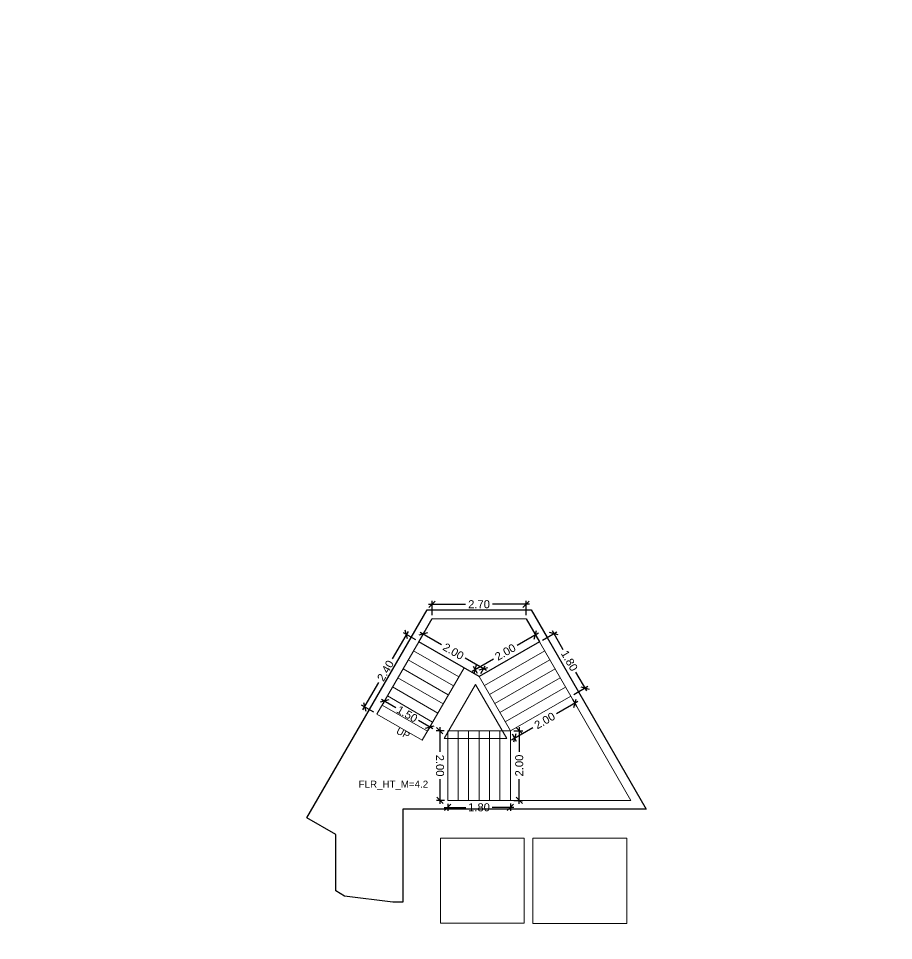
# Model space of a CAD drawing. Header units: metres. Extents: x 256329 to 886268, y -249371 to 355.
# Drawn here: x 284966.5 to 284991.64, y -582.7 to -556.2 of the extents above; entities that cross this region are included whole.
import ezdxf

# ---------------------------------------------------------------- set-up
doc = ezdxf.new("R2010")
doc.units = ezdxf.units.M
doc.header["$MEASUREMENT"] = 0
doc.header["$PDMODE"] = 35
doc.linetypes.add('CONTINOUS', pattern=[0])
doc.layers.get('0').update_dxf_attribs({"lineweight": 18})
doc.layers.get('Defpoints').update_dxf_attribs({"lineweight": 20})
doc.layers.add('A_TEXT', color=4, linetype='Continuous', lineweight=0, transparency=0.3)
for name, color, linetype, lineweight in [('BLK_1_FLR_-1_LIFT_1', 1, 'Continuous', 0), ('BLK_1_FLR_-1_LIFT_2', 1, 'Continuous', 0), ('BLK_1_FLR_-2_STAIR_2_FLIGHT_1', 7, 'Continuous', 0), ('BLK_1_FLR_-2_STAIR_2_FLIGHT_2', 7, 'Continuous', 0), ('BLK_1_FLR_-2_STAIR_2_FLIGHT_3', 7, 'Continuous', 0), ('BLK_1_FLR_-2_STAIR_2_LANDING_2', 7, 'Continuous', 0)]:
    doc.layers.add(name, color=color, linetype=linetype, lineweight=lineweight)
doc.layers.add('BLK_1_FLR_-2_STAIR_2', color=7, linetype='Continuous', plot=False)
doc.layers.add('BLK_1_FLR_-2_STAIR_2_LANDING_1', color=7, linetype='Continuous', plot=False)
doc.styles.add('Arial', font='arial.ttf')
doc.styles.get("Standard").update_dxf_attribs({"font": 'arial.ttf'})
doc.dimstyles.new('METRIC DIM', dxfattribs={"dimtxt": 0.23, "dimasz": 0.18, "dimexe": 0.1, "dimexo": 0.1, "dimgap": 0.09, "dimtad": 0, "dimzin": 0, "dimdsep": 46, "dimtxsty": 'Standard', "dimblk": 'OBLIQUE', "dimcen": 0, "dimdle": 0.1, "dimclrd": 147, "dimclre": 147, "dimclrt": 7, "dimadec": 0, "dimazin": 0, "dimtfac": 1, "dimtofl": 0, "dimtmove": 0, "dimatfit": 2, "dimfxl": 0.125, "dimtolj": 1, "dimtzin": 0, "dimarcsym": 0})

# ---------------------------------------------------------------- blocks, each defined once
blk = doc.blocks.new('_Oblique')
at = {"color": 0, "linetype": 'ByBlock', "lineweight": -2}
blk.add_line((-0.5, -0.5), (0.5, 0.5), dxfattribs=at)
blk = doc.blocks.new('*D835')
at = {"layer": 'BLK_1_FLR_-2_STAIR_2_FLIGHT_2', "color": 147, "lineweight": -2, "transparency": 16777216}
for p, q in [((284981.553865, -574.064304), (284981.962989, -573.829211)), ((284981.826461, -573.792329), (284982.136608, -574.332065)), ((284982.822917, -575.526421), (284982.51277, -574.986685)), ((284982.450675, -575.624987), (284982.859799, -575.389894))]:
    blk.add_line(p, q, dxfattribs=at)
at = {"layer": 'Defpoints', "color": 0, "linetype": 'CONTINOUS', "transparency": 16777216}
for p in [(284981.467161, -574.114127, 0.042641), (284982.773094, -575.439717), (284982.363971, -575.67481, 0.042641)]:
    blk.add_point(p, dxfattribs=at)
at = {"layer": 'BLK_1_FLR_-2_STAIR_2_FLIGHT_2', "color": 147, "linetype": 'CONTINOUS', "lineweight": -2, "transparency": 16777216, "xscale": 0.18, "yscale": 0.18, "zscale": 0.18}
for p, rotation in [((284981.876284, -573.879034), 119.882813), ((284982.773094, -575.439717), 299.882813)]:
    blk.add_blockref('_Oblique', p, dxfattribs=dict(at, rotation=rotation))
at = {"layer": 'BLK_1_FLR_-2_STAIR_2_FLIGHT_2', "color": 7, "linetype": 'CONTINOUS', "transparency": 16777216, "insert": (284982.324689, -574.659375), "char_height": 0.23, "attachment_point": 5, "rotation": 299.8828126}
blk.add_mtext('\\A1;1.80', dxfattribs=at)
blk = doc.blocks.new('*D836')
at = {"layer": 'BLK_1_FLR_-2_STAIR_2_LANDING_1', "color": 147, "lineweight": -2, "transparency": 16777216}
for p, q in [((284978.038356, -573.84194), (284978.654282, -574.196084)), ((284978.047755, -574.026212), (284978.174893, -573.805095)), ((284979.946898, -574.93931), (284979.330972, -574.585166)), ((284979.782914, -575.023891), (284979.910052, -574.802773))]:
    blk.add_line(p, q, dxfattribs=at)
at = {"layer": 'Defpoints', "color": 0, "linetype": 'CONTINOUS', "transparency": 16777216}
for p in [(284977.997909, -574.112904, 0.042641), (284979.860206, -574.889464), (284979.733068, -575.110582, 0.042641)]:
    blk.add_point(p, dxfattribs=at)
at = {"layer": 'BLK_1_FLR_-2_STAIR_2_LANDING_1', "color": 147, "linetype": 'CONTINOUS', "lineweight": -2, "transparency": 16777216, "xscale": 0.18, "yscale": 0.18, "zscale": 0.18}
for p, rotation in [((284978.125047, -573.891786), 150.102044), ((284979.860206, -574.889464), 330.102044)]:
    blk.add_blockref('_Oblique', p, dxfattribs=dict(at, rotation=rotation))
at = {"layer": 'BLK_1_FLR_-2_STAIR_2_LANDING_1', "color": 7, "linetype": 'CONTINOUS', "transparency": 16777216, "insert": (284978.992627, -574.390625), "char_height": 0.23, "attachment_point": 5, "rotation": 330.1020442}
blk.add_mtext('\\A1;2.00', dxfattribs=at)
blk = doc.blocks.new('*D837')
at = {"layer": 'BLK_1_FLR_-2_STAIR_2_FLIGHT_2', "color": 147, "lineweight": -2, "transparency": 16777216}
for p, q in [((284981.438527, -573.863585), (284980.823173, -574.217184)), ((284981.417338, -574.027422), (284981.302, -573.826703)), ((284979.531025, -574.959686), (284980.14638, -574.606087)), ((284979.683246, -575.023877), (284979.567907, -574.823158))]:
    blk.add_line(p, q, dxfattribs=at)
at = {"layer": 'Defpoints', "color": 0, "linetype": 'CONTINOUS', "transparency": 16777216}
for p in [(284981.351822, -573.913408), (284981.467161, -574.114127, 0.042641), (284979.733068, -575.110582, 0.042641)]:
    blk.add_point(p, dxfattribs=at)
at = {"layer": 'BLK_1_FLR_-2_STAIR_2_FLIGHT_2', "color": 147, "linetype": 'CONTINOUS', "lineweight": -2, "transparency": 16777216, "xscale": 0.18, "yscale": 0.18, "zscale": 0.18}
for p, rotation in [((284981.351822, -573.913408), 29.88281300000001), ((284979.61773, -574.909863), 209.882813)]:
    blk.add_blockref('_Oblique', p, dxfattribs=dict(at, rotation=rotation))
at = {"layer": 'BLK_1_FLR_-2_STAIR_2_FLIGHT_2', "color": 7, "linetype": 'CONTINOUS', "transparency": 16777216, "insert": (284980.484776, -574.411635), "char_height": 0.23, "attachment_point": 5, "rotation": 29.8828126}
blk.add_mtext('\\A1;2.00', dxfattribs=at)
blk = doc.blocks.new('*D838')
at = {"layer": 'BLK_1_FLR_-2_STAIR_2_FLIGHT_3', "color": 147, "lineweight": -2, "transparency": 16777216}
for p, q in [((284978.729879, -576.671713), (284978.5026, -576.67273)), ((284978.602151, -576.572284), (284978.605328, -577.2821)), ((284978.612, -578.772481), (284978.608823, -578.062665)), ((284978.738833, -578.671912), (284978.511553, -578.672929))]:
    blk.add_line(p, q, dxfattribs=at)
at = {"layer": 'Defpoints', "color": 0, "linetype": 'CONTINOUS', "transparency": 16777216}
for p in [(284978.829878, -576.671265, 0.042641), (284978.611552, -578.672482), (284978.838832, -578.671464, 0.042641)]:
    blk.add_point(p, dxfattribs=at)
at = {"layer": 'BLK_1_FLR_-2_STAIR_2_FLIGHT_3', "color": 147, "linetype": 'CONTINOUS', "lineweight": -2, "transparency": 16777216, "xscale": 0.18, "yscale": 0.18, "zscale": 0.18}
for p, rotation in [((284978.602599, -576.672283), 90.256477), ((284978.611552, -578.672482), 270.256477)]:
    blk.add_blockref('_Oblique', p, dxfattribs=dict(at, rotation=rotation))
at = {"layer": 'BLK_1_FLR_-2_STAIR_2_FLIGHT_3', "color": 7, "linetype": 'CONTINOUS', "transparency": 16777216, "insert": (284978.607076, -577.672382), "char_height": 0.23, "attachment_point": 5, "rotation": 270.2564771}
blk.add_mtext('\\A1;2.00', dxfattribs=at)
blk = doc.blocks.new('*D839')
at = {"layer": 'BLK_1_FLR_-2_STAIR_2_FLIGHT_1', "color": 147, "lineweight": -2, "transparency": 16777216}
for p, q in [((284976.927947, -575.766878), (284977.336905, -576.002887)), ((284977.048221, -575.758532), (284976.964575, -575.903473)), ((284978.399785, -576.616272), (284977.990826, -576.380263)), ((284978.346834, -576.507959), (284978.263189, -576.652901))]:
    blk.add_line(p, q, dxfattribs=at)
at = {"layer": 'Defpoints', "color": 0, "linetype": 'CONTINOUS', "transparency": 16777216}
for p in [(284977.014559, -575.816861), (284977.098204, -575.67192, 0.042641), (284978.396818, -576.421347, 0.042641)]:
    blk.add_point(p, dxfattribs=at)
at = {"layer": 'BLK_1_FLR_-2_STAIR_2_FLIGHT_1', "color": 147, "linetype": 'CONTINOUS', "lineweight": -2, "transparency": 16777216, "xscale": 0.18, "yscale": 0.18, "zscale": 0.18}
for p, rotation in [((284977.014559, -575.816861), 150.01084), ((284978.313173, -576.566289), 330.01084)]:
    blk.add_blockref('_Oblique', p, dxfattribs=dict(at, rotation=rotation))
at = {"layer": 'BLK_1_FLR_-2_STAIR_2_FLIGHT_1', "color": 7, "linetype": 'CONTINOUS', "transparency": 16777216, "insert": (284977.663866, -576.191575), "char_height": 0.23, "attachment_point": 5, "rotation": 330.0108404}
blk.add_mtext('\\A1;1.50', dxfattribs=at)
blk = doc.blocks.new('*D840')
at = {"layer": 'BLK_1_FLR_-2_STAIR_2_LANDING_2', "color": 147, "lineweight": -2, "transparency": 16777216}
for p, q in [((284982.57027, -575.833113), (284981.954915, -576.186712)), ((284982.413793, -575.761515), (284982.533388, -575.96964)), ((284980.662768, -576.929214), (284981.278122, -576.575615)), ((284980.679701, -576.75797), (284980.799295, -576.966096))]:
    blk.add_line(p, q, dxfattribs=at)
at = {"layer": 'Defpoints', "color": 0, "linetype": 'CONTINOUS', "transparency": 16777216}
for p in [(284982.363971, -575.67481, 0.042641), (284982.483565, -575.882936), (284980.629878, -576.671265, 0.042641)]:
    blk.add_point(p, dxfattribs=at)
at = {"layer": 'BLK_1_FLR_-2_STAIR_2_LANDING_2', "color": 147, "linetype": 'CONTINOUS', "lineweight": -2, "transparency": 16777216, "xscale": 0.18, "yscale": 0.18, "zscale": 0.18}
for p, rotation in [((284982.483565, -575.882936), 29.88281300000001), ((284980.749473, -576.879391), 209.882813)]:
    blk.add_blockref('_Oblique', p, dxfattribs=dict(at, rotation=rotation))
at = {"layer": 'BLK_1_FLR_-2_STAIR_2_LANDING_2', "color": 7, "linetype": 'CONTINOUS', "transparency": 16777216, "insert": (284981.616519, -576.381163), "char_height": 0.23, "attachment_point": 5, "rotation": 29.8828126}
blk.add_mtext('\\A1;2.00', dxfattribs=at)
blk = doc.blocks.new('*D841')
at = {"layer": 'BLK_1_FLR_-2_STAIR_2_LANDING_2', "color": 147, "lineweight": -2, "transparency": 16777216}
for p, q in [((284980.729878, -576.671265), (284980.985529, -576.671265)), ((284980.885529, -576.571265), (284980.885529, -577.280979)), ((284980.885529, -578.771265), (284980.885529, -578.061552)), ((284980.729878, -578.671265), (284980.985529, -578.671265))]:
    blk.add_line(p, q, dxfattribs=at)
at = {"layer": 'Defpoints', "color": 0, "linetype": 'CONTINOUS', "transparency": 16777216}
for p in [(284980.629878, -576.671265, 0.042641), (284980.629878, -578.671265, 0.042641), (284980.885529, -578.671265)]:
    blk.add_point(p, dxfattribs=at)
at = {"layer": 'BLK_1_FLR_-2_STAIR_2_LANDING_2', "color": 147, "linetype": 'CONTINOUS', "lineweight": -2, "transparency": 16777216, "xscale": 0.18, "yscale": 0.18, "zscale": 0.18}
for p, rotation in [((284980.885529, -576.671265), 90), ((284980.885529, -578.671265), 270)]:
    blk.add_blockref('_Oblique', p, dxfattribs=dict(at, rotation=rotation))
at = {"layer": 'BLK_1_FLR_-2_STAIR_2_LANDING_2', "color": 7, "linetype": 'CONTINOUS', "transparency": 16777216, "insert": (284980.885529, -577.671265), "char_height": 0.23, "attachment_point": 5, "rotation": 90}
blk.add_mtext('\\A1;2.00', dxfattribs=at)
blk = doc.blocks.new('*D842')
at = {"layer": 'BLK_1_FLR_-2_STAIR_2_FLIGHT_1', "color": 147, "lineweight": -2, "transparency": 16777216}
for p, q in [((284977.691964, -573.820886), (284977.237256, -574.608807)), ((284977.911297, -574.06292), (284977.555368, -573.857514)), ((284976.39239, -576.072798), (284976.847098, -575.284877)), ((284976.711691, -576.141608), (284976.355761, -575.936202))]:
    blk.add_line(p, q, dxfattribs=at)
at = {"layer": 'Defpoints', "color": 0, "linetype": 'CONTINOUS', "transparency": 16777216}
for p in [(284977.997909, -574.112904, 0.042641), (284976.442373, -575.986186), (284976.798303, -576.191592, 0.042641)]:
    blk.add_point(p, dxfattribs=at)
at = {"layer": 'BLK_1_FLR_-2_STAIR_2_FLIGHT_1', "color": 147, "linetype": 'CONTINOUS', "lineweight": -2, "transparency": 16777216, "xscale": 0.18, "yscale": 0.18, "zscale": 0.18}
for p, rotation in [((284977.64198, -573.907498), 60.01084000000001), ((284976.442373, -575.986186), 240.01084)]:
    blk.add_blockref('_Oblique', p, dxfattribs=dict(at, rotation=rotation))
at = {"layer": 'BLK_1_FLR_-2_STAIR_2_FLIGHT_1', "color": 7, "linetype": 'CONTINOUS', "transparency": 16777216, "insert": (284977.042177, -574.946842), "char_height": 0.23, "attachment_point": 5, "rotation": 60.0108404}
blk.add_mtext('\\A1;2.40', dxfattribs=at)
blk = doc.blocks.new('*D843')
at = {"layer": 'BLK_1_FLR_-2_STAIR_2_FLIGHT_3', "color": 147, "lineweight": -2, "transparency": 16777216}
for p, q in [((284978.829878, -578.771265), (284978.829878, -578.972614)), ((284980.629878, -578.757467), (284980.629878, -578.972614)), ((284978.729878, -578.872614), (284979.352378, -578.872614)), ((284980.729878, -578.872614), (284980.107378, -578.872614))]:
    blk.add_line(p, q, dxfattribs=at)
at = {"layer": 'Defpoints', "color": 0, "linetype": 'CONTINOUS', "transparency": 16777216}
for p in [(284978.829878, -578.671265, 0.042641), (284980.629878, -578.657467, 0.042641), (284980.629878, -578.872614)]:
    blk.add_point(p, dxfattribs=at)
at = {"layer": 'BLK_1_FLR_-2_STAIR_2_FLIGHT_3', "color": 147, "linetype": 'CONTINOUS', "lineweight": -2, "transparency": 16777216, "xscale": 0.18, "yscale": 0.18, "zscale": 0.18, "rotation": 180}
blk.add_blockref('_Oblique', (284978.829878, -578.872614), dxfattribs=at)
at = {"layer": 'BLK_1_FLR_-2_STAIR_2_FLIGHT_3', "color": 147, "linetype": 'CONTINOUS', "lineweight": -2, "transparency": 16777216, "xscale": 0.18, "yscale": 0.18, "zscale": 0.18}
blk.add_blockref('_Oblique', (284980.629878, -578.872614), dxfattribs=at)
at = {"layer": 'BLK_1_FLR_-2_STAIR_2_FLIGHT_3', "color": 7, "linetype": 'CONTINOUS', "transparency": 16777216, "insert": (284979.729878, -578.872614), "char_height": 0.23, "attachment_point": 5}
blk.add_mtext('\\A1;1.80', dxfattribs=at)
blk = doc.blocks.new('*D844')
at = {"layer": 'BLK_1_FLR_-2_STAIR_2_LANDING_1', "color": 147, "lineweight": -2, "transparency": 16777216}
for p, q in [((284978.381228, -573.349689), (284978.381228, -572.936518)), ((284981.080168, -573.350352), (284981.080168, -572.936518)), ((284978.281228, -573.036518), (284979.340411, -573.036518)), ((284981.180168, -573.036518), (284980.120984, -573.036518))]:
    blk.add_line(p, q, dxfattribs=at)
at = {"layer": 'Defpoints', "color": 0, "linetype": 'CONTINOUS', "transparency": 16777216}
for p in [(284981.080168, -573.036518), (284978.381228, -573.449689, 0.042641), (284981.080168, -573.450352, 0.042641)]:
    blk.add_point(p, dxfattribs=at)
at = {"layer": 'BLK_1_FLR_-2_STAIR_2_LANDING_1', "color": 147, "linetype": 'CONTINOUS', "lineweight": -2, "transparency": 16777216, "xscale": 0.18, "yscale": 0.18, "zscale": 0.18, "rotation": 180}
blk.add_blockref('_Oblique', (284978.381228, -573.036518), dxfattribs=at)
at = {"layer": 'BLK_1_FLR_-2_STAIR_2_LANDING_1', "color": 147, "linetype": 'CONTINOUS', "lineweight": -2, "transparency": 16777216, "xscale": 0.18, "yscale": 0.18, "zscale": 0.18}
blk.add_blockref('_Oblique', (284981.080168, -573.036518), dxfattribs=at)
at = {"layer": 'BLK_1_FLR_-2_STAIR_2_LANDING_1', "color": 7, "linetype": 'CONTINOUS', "transparency": 16777216, "insert": (284979.730698, -573.036518), "char_height": 0.23, "attachment_point": 5}
blk.add_mtext('\\A1;2.70', dxfattribs=at)

msp = doc.modelspace()

# ---------------------------------------------------------------- linework, layer by layer
at = {"color": 5, "linetype": 'CONTINOUS'}
for points in [[(284978.726378, -576.898934), (284979.629568, -575.338251)], [(284980.526378, -576.898934), (284979.629568, -575.338251)], [(284978.726378, -576.898934), (284980.526378, -576.898934)]]:
    msp.add_lwpolyline(points, close=True, dxfattribs=at)
at = {"layer": 'BLK_1_FLR_-1_LIFT_1', "color": 1, "linetype": 'ByBlock', "lineweight": 9, "elevation": 0.042641}
msp.add_lwpolyline([(284981.271984, -582.207092), (284983.972597, -582.207092), (284983.972597, -579.757767), (284981.271984, -579.757767)], close=True, dxfattribs=at)
at = {"layer": 'BLK_1_FLR_-1_LIFT_2', "color": 1, "linetype": 'ByBlock', "lineweight": 9, "elevation": 0.042641}
msp.add_lwpolyline([(284978.622597, -582.205754), (284981.02321, -582.205754), (284981.02321, -579.756354), (284978.622597, -579.756354)], close=True, dxfattribs=at)
at = {"layer": 'BLK_1_FLR_-2_STAIR_2', "color": 7, "linetype": 'CONTINOUS'}
msp.add_lwpolyline([(284978.235032, -573.196334), (284981.225727, -573.197069), (284981.686403, -573.987226), (284982.583472, -575.54836), (284984.534283, -578.926247), (284977.54188, -578.923221), (284977.541211, -581.599812), (284977.251918, -581.59974), (284975.866736, -581.422175), (284975.613403, -581.275964), (284975.613716, -579.653023), (284974.78275, -579.172812)], close=True, dxfattribs=at)
at = {"layer": 'BLK_1_FLR_-2_STAIR_2_FLIGHT_1', "color": 3, "linetype": 'CONTINOUS'}
for p, q in [((284979.300008, -574.860664), (284977.997909, -574.112904)), ((284979.146572, -575.122167), (284977.847959, -574.37274)), ((284978.996621, -575.382003), (284977.698008, -574.632576)), ((284978.846671, -575.641839), (284977.548057, -574.892412)), ((284978.69672, -575.901675), (284977.398106, -575.152248)), ((284978.546769, -576.161511), (284977.248155, -575.412084)), ((284978.396818, -576.421347), (284977.098204, -575.67192)), ((284978.246867, -576.681183), (284976.948254, -575.931756)), ((284978.096916, -576.941019), (284976.798303, -576.191592))]:
    msp.add_line(p, q, dxfattribs=at)
at = {"layer": 'BLK_1_FLR_-2_STAIR_2_FLIGHT_1', "ltscale": 0.05}
msp.add_lwpolyline([(284979.300008, -574.860664), (284978.096916, -576.941019), (284976.798303, -576.191592), (284977.997909, -574.112904), (284979.300008, -574.860664)], dxfattribs=at)
at = {"layer": 'BLK_1_FLR_-2_STAIR_2_FLIGHT_2', "color": 3, "linetype": 'CONTINOUS'}
for p, q in [((284979.733068, -575.110582), (284981.467161, -574.114127)), ((284979.882537, -575.370696), (284981.616629, -574.374241)), ((284980.032005, -575.63081), (284981.766097, -574.634354)), ((284980.181473, -575.890924), (284981.915566, -574.894468)), ((284980.330941, -576.151037), (284982.065034, -575.154582)), ((284980.48041, -576.411151), (284982.214502, -575.414696)), ((284980.629878, -576.671265), (284982.363971, -575.67481))]:
    msp.add_line(p, q, dxfattribs=at)
at = {"layer": 'BLK_1_FLR_-2_STAIR_2_FLIGHT_2', "color": 7, "linetype": 'CONTINOUS'}
msp.add_lwpolyline([(284981.467161, -574.114127), (284982.363971, -575.67481), (284980.629878, -576.671265), (284979.733068, -575.110582), (284981.467161, -574.114127)], dxfattribs=at)
at = {"layer": 'BLK_1_FLR_-2_STAIR_2_FLIGHT_3', "color": 3, "linetype": 'CONTINOUS'}
for p, q in [((284978.829878, -576.671265), (284978.829878, -578.671265)), ((284979.129878, -576.671265), (284979.129878, -578.671265)), ((284979.429878, -576.671265), (284979.429878, -578.671265)), ((284979.729878, -576.671265), (284979.729878, -578.671265)), ((284980.029878, -576.671265), (284980.029878, -578.671265)), ((284980.329878, -576.671265), (284980.329878, -578.671265)), ((284980.629878, -576.671265), (284980.629878, -578.671265))]:
    msp.add_line(p, q, dxfattribs=at)
at = {"layer": 'BLK_1_FLR_-2_STAIR_2_FLIGHT_3', "color": 7, "linetype": 'CONTINOUS'}
msp.add_lwpolyline([(284978.829878, -576.671265), (284980.629878, -576.671265), (284980.629878, -578.671265), (284978.829878, -578.671265)], close=True, dxfattribs=at)
at = {"layer": 'BLK_1_FLR_-2_STAIR_2_LANDING_1', "color": 7, "linetype": 'CONTINOUS'}
msp.add_lwpolyline([(284978.381228, -573.449689), (284981.080168, -573.450352), (284981.467161, -574.114127), (284979.733068, -575.110582), (284977.997909, -574.112904), (284978.381228, -573.449689)], dxfattribs=at)
at = {"layer": 'BLK_1_FLR_-2_STAIR_2_LANDING_2', "color": 7, "linetype": 'CONTINOUS'}
msp.add_lwpolyline([(284980.629878, -576.671265), (284982.363971, -575.67481), (284984.094913, -578.671988), (284980.629878, -578.671988), (284980.629878, -576.671265)], dxfattribs=at)

# ---------------------------------------------------------------- texts
at = {"layer": 'A_TEXT', "lineweight": 0, "insert": (284978.39688, -577.310636), "char_height": 0.2, "width": 2.485498, "attachment_point": 9, "rotation": 331.8720228, "style": 'Arial'}
msp.add_mtext('\\pxi2.2673,qc;UP', dxfattribs=at)
at = {"layer": 'BLK_1_FLR_-2_STAIR_2', "color": 7, "linetype": 'CONTINOUS', "insert": (284976.272635, -578.105572, -0.042641), "char_height": 0.2, "attachment_point": 1}
msp.add_mtext_dynamic_manual_height_columns('FLR_HT_M=4.2', width=2.272281, gutter_width=0.405, heights=[0.300679], dxfattribs=at)

# ---------------------------------------------------------------- dimensions: what is measured, and where the dimension line sits
at = {"layer": 'BLK_1_FLR_-2_STAIR_2_FLIGHT_1', "color": 1, "linetype": 'CONTINOUS'}
dim = msp.add_aligned_dim(p1=(284977.997909, -574.112904), p2=(284976.798303, -576.191592), distance=-0.410947, dimstyle='METRIC DIM', override={"dimfxl": 0.18}, dxfattribs=at)
dim.commit()
dim.dimension.update_dxf_attribs({"geometry": '*D842', "text_midpoint": (284977.042177, -574.946842, -0.042641)})
at = {"layer": 'BLK_1_FLR_-2_STAIR_2_FLIGHT_1', "color": 2, "linetype": 'CONTINOUS'}
dim = msp.add_aligned_dim(p1=(284978.396818, -576.421347), p2=(284977.098204, -575.67192), distance=0.167345, dimstyle='METRIC DIM', override={"dimfxl": 0.18}, dxfattribs=at)
dim.commit()
dim.dimension.update_dxf_attribs({"geometry": '*D839', "text_midpoint": (284977.663866, -576.191575, -0.042641)})
at = {"layer": 'BLK_1_FLR_-2_STAIR_2_FLIGHT_2', "color": 2, "linetype": 'CONTINOUS'}
dim = msp.add_aligned_dim(p1=(284979.733068, -575.110582), p2=(284981.467161, -574.114127), distance=0.231498, dimstyle='METRIC DIM', override={"dimfxl": 0.18}, dxfattribs=at)
dim.commit()
dim.dimension.update_dxf_attribs({"geometry": '*D837', "text_midpoint": (284980.484776, -574.411635, -0.042641)})
at = {"layer": 'BLK_1_FLR_-2_STAIR_2_FLIGHT_2', "color": 1, "linetype": 'CONTINOUS'}
dim = msp.add_aligned_dim(p1=(284981.467161, -574.114127), p2=(284982.363971, -575.67481), distance=0.471858, dimstyle='METRIC DIM', override={"dimfxl": 0.18}, dxfattribs=at)
dim.commit()
dim.dimension.update_dxf_attribs({"geometry": '*D835', "text_midpoint": (284982.324689, -574.659375, -0.042641)})
at = {"layer": 'BLK_1_FLR_-2_STAIR_2_FLIGHT_3', "color": 2, "linetype": 'CONTINOUS'}
dim = msp.add_aligned_dim(p1=(284978.829878, -576.671265), p2=(284978.838832, -578.671464), distance=-0.227282, dimstyle='METRIC DIM', override={"dimfxl": 0.18}, dxfattribs=at)
dim.commit()
dim.dimension.update_dxf_attribs({"geometry": '*D838', "text_midpoint": (284978.607076, -577.672382, -0.042641)})
at = {"layer": 'BLK_1_FLR_-2_STAIR_2_FLIGHT_3', "color": 1, "linetype": 'CONTINOUS'}
dim = msp.add_linear_dim(base=(284980.629878, -578.872614, -0.042641), p1=(284978.829878, -578.671265), p2=(284980.629878, -578.657467), dimstyle='METRIC DIM', override={"dimfxl": 0.18}, dxfattribs=at)
dim.commit()
dim.dimension.update_dxf_attribs({"geometry": '*D843', "text_midpoint": (284979.729878, -578.872614, -0.042641)})
at = {"layer": 'BLK_1_FLR_-2_STAIR_2_LANDING_1', "color": 1, "linetype": 'CONTINOUS'}
dim = msp.add_linear_dim(base=(284981.080168, -573.036518, -0.042641), p1=(284978.381228, -573.449689), p2=(284981.080168, -573.450352), dimstyle='METRIC DIM', override={"dimfxl": 0.18}, dxfattribs=at)
dim.commit()
dim.dimension.update_dxf_attribs({"geometry": '*D844', "text_midpoint": (284979.730698, -573.036518, -0.042641)})
at = {"layer": 'BLK_1_FLR_-2_STAIR_2_LANDING_1', "color": 2, "linetype": 'CONTINOUS'}
dim = msp.add_aligned_dim(p1=(284977.997909, -574.112904), p2=(284979.733068, -575.110582), distance=0.255063, dimstyle='METRIC DIM', override={"dimfxl": 0.18}, dxfattribs=at)
dim.commit()
dim.dimension.update_dxf_attribs({"geometry": '*D836', "text_midpoint": (284978.992627, -574.390625, -0.042641)})
at = {"layer": 'BLK_1_FLR_-2_STAIR_2_LANDING_2', "color": 1, "linetype": 'CONTINOUS'}
dim = msp.add_aligned_dim(p1=(284980.629878, -576.671265), p2=(284982.363971, -575.67481), distance=-0.24004, dimstyle='METRIC DIM', override={"dimfxl": 0.18}, dxfattribs=at)
dim.commit()
dim.dimension.update_dxf_attribs({"geometry": '*D840', "text_midpoint": (284981.616519, -576.381163, -0.042641)})
at = {"layer": 'BLK_1_FLR_-2_STAIR_2_LANDING_2', "color": 2, "linetype": 'CONTINOUS'}
dim = msp.add_aligned_dim(p1=(284980.629878, -576.671265), p2=(284980.629878, -578.671265), distance=0.255651, dimstyle='METRIC DIM', override={"dimfxl": 0.18}, dxfattribs=at)
dim.commit()
dim.dimension.update_dxf_attribs({"geometry": '*D841', "text_midpoint": (284980.885529, -577.671265, -0.042641)})

doc.saveas('drawing.dxf')
